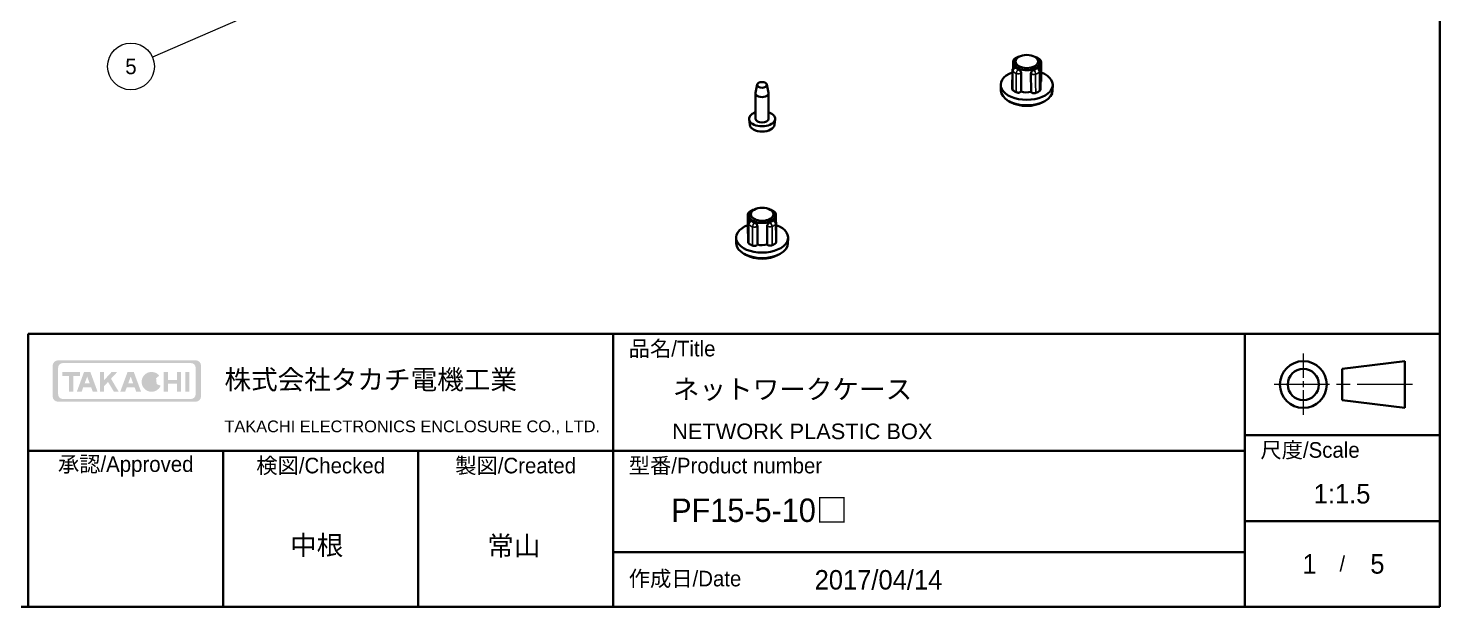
# Model space of a CAD drawing. Header units: millimetres. Extents: x 22 to 3190, y 12 to 574.
# Drawn here: x 336.7 to 608.2, y 12 to 123.3 of the extents above; entities that cross this region are included whole.
import ezdxf
from ezdxf.enums import TextEntityAlignment as Align

# ---------------------------------------------------------------- set-up
doc = ezdxf.new("R2010")
doc.units = ezdxf.units.MM
doc.header["$LTSCALE"] = 1.5
doc.linetypes.add('CHAIN', pattern=[0.3543, 0.2362, -0.0295, 0.0591, -0.0295])
for name, color, linetype, lineweight in [('Border (ISO)', 7, 'Continuous', 35), ('Title (ISO)', 7, 'Continuous', 35), ('Visible (ISO)', 7, 'Continuous', 35), ('Visible Narrow (ISO)', 7, 'Continuous', 25)]:
    doc.layers.add(name, color=color, linetype=linetype, lineweight=lineweight)
doc.layers.add('Hatch (ISO)', color=1, linetype='Continuous', lineweight=18, true_color=0xff0000)
doc.layers.add('Symbol (TK)', color=100, linetype='Continuous', lineweight=18, true_color=0x00ff3f)
doc.styles.add('Note Text (TK)', font='')
doc.styles.add('Note Text (TK2)', font='')
doc.styles.add('文字スタイル40', font='')
doc.styles.add('文字スタイル67', font='arial.ttf')
doc.styles.get('Note Text (TK)').set_extended_font_data('MS PGothic')
doc.styles.get('Note Text (TK2)').set_extended_font_data('MS PGothic')
doc.styles.get('文字スタイル40').set_extended_font_data('MS PGothic')

# ---------------------------------------------------------------- blocks, each defined once
blk = doc.blocks.new('図面枠 tk図枠')
at = {"layer": 'Border (ISO)'}
for p in [(405.5, 289), (14.5, 8)]:
    blk.add_line(p, (405.5, 8), dxfattribs=at)
blk = doc.blocks.new('表題欄 tk表題欄')
at = {"layer": 'Hatch (ISO)'}
h = blk.add_hatch(color=256, dxfattribs=at)
edge = h.paths.add_edge_path(flags=0)
edge.add_arc((95.58, 236.3), 0.596, 270, 360)
edge.add_line((96.17, 236.3), (96.17, 239.71))
edge.add_arc((95.58, 239.71), 0.596, 0, 90)
edge.add_line((95.58, 240.31), (79.14, 240.31))
edge.add_arc((79.14, 239.71), 0.596, 90, 180)
edge.add_line((78.54, 239.71), (78.54, 236.3))
edge.add_arc((79.14, 236.3), 0.596, 180, 270)
edge.add_line((79.14, 235.7), (95.58, 235.7))
edge = h.paths.add_edge_path()
edge.add_line((77.84, 239.96), (77.84, 236.05))
edge.add_arc((78.54, 236.05), 0.702, 180, 270)
edge.add_line((78.54, 235.35), (96.17, 235.35))
edge.add_arc((96.17, 236.05), 0.702, 270, 360)
edge.add_line((96.87, 236.05), (96.87, 239.96))
edge.add_arc((96.17, 239.96), 0.702, 0, 90)
edge.add_line((96.17, 240.66), (78.54, 240.66))
edge.add_arc((78.54, 239.96), 0.702, 90, 180)
for points in [[(79.07, 239.15), (79.07, 238.66), (79.92, 238.66), (79.92, 236.66), (80.51, 236.66), (80.51, 238.66), (81.36, 238.66), (81.36, 239.15)], [(85.68, 236.66), (84.94, 237.89), (84.42, 237.32), (84.42, 236.66), (83.9, 236.66), (83.9, 239.15), (84.42, 239.15), (84.42, 238.1), (85.39, 239.15), (86.11, 239.15), (85.32, 238.3), (86.3, 236.66)], [(92.09, 239.15), (92.09, 236.66), (92.61, 236.66), (92.61, 237.66), (93.77, 237.66), (93.77, 236.66), (94.29, 236.66), (94.29, 239.15), (93.77, 239.15), (93.77, 238.15), (92.61, 238.15), (92.61, 239.15)], [(94.84, 239.15), (94.84, 236.66), (95.36, 236.66), (95.36, 239.15)]]:
    blk.add_hatch(color=256, dxfattribs=at).paths.add_polyline_path(points)
h = blk.add_hatch(color=256, dxfattribs=at)
h.paths.add_polyline_path([(82.59, 237.71), (81.95, 237.71), (82.27, 238.58)], flags=0)
h.paths.add_polyline_path([(82.78, 237.2), (81.76, 237.2), (81.57, 236.66), (80.95, 236.66), (81.86, 239.15), (82.68, 239.15), (83.59, 236.66), (82.98, 236.66)])
h = blk.add_hatch(color=256, dxfattribs=at)
h.paths.add_polyline_path([(87.53, 237.71), (88.16, 237.71), (87.85, 238.58)], flags=0)
h.paths.add_polyline_path([(87.14, 236.66), (87.34, 237.2), (88.35, 237.2), (88.55, 236.66), (89.17, 236.66), (88.25, 239.15), (87.44, 239.15), (86.52, 236.66)])
h = blk.add_hatch(color=256, dxfattribs=at)
edge = h.paths.add_edge_path()
edge.add_arc((90.52, 237.9), 1.27, 38.5505, 336.582)
edge.add_line((91.69, 237.4), (91.17, 237.62))
edge.add_ellipse((90.52, 237.9), major_axis=(0, -0.8), ratio=0.867347, start_angle=124.651, end_angle=429.4109, ccw=False)
edge.add_line((91.09, 238.36), (91.52, 238.7))
at = {"layer": 'Title (ISO)'}
for p, q in [((74.71, 244.05), (255.71, 244.05)), ((74.71, 209.05), (74.71, 244.05)), ((149.71, 244.05), (149.71, 209.05)), ((230.71, 244.05), (230.71, 209.05)), ((255.71, 244.05), (255.71, 209.05)), ((243.21, 239.55), (251.21, 240.55)), ((243.21, 239.55), (243.21, 235.55)), ((251.21, 234.55), (251.21, 240.55)), ((243.21, 235.55), (251.21, 234.55)), ((230.71, 231.05), (255.71, 231.05)), ((74.71, 229.05), (230.71, 229.05)), ((99.71, 229.05), (99.71, 209.05)), ((124.71, 229.05), (124.71, 209.05)), ((230.71, 220.05), (255.71, 220.05)), ((149.71, 216.05), (230.71, 216.05)), ((255.71, 209.05), (74.71, 209.05))]:
    blk.add_line(p, q, dxfattribs=at)
at = {"layer": 'Title (ISO)', "color": 4, "linetype": 'CHAIN', "lineweight": 18, "ltscale": 8.88956, "true_color": 0x00ffff}
blk.add_line((238.21, 241.55), (238.21, 233.55), dxfattribs=at)
at = {"layer": 'Title (ISO)', "color": 4, "linetype": 'CHAIN', "lineweight": 18, "ltscale": 20.001633, "true_color": 0x00ffff}
blk.add_line((252.21, 237.55), (234.21, 237.55), dxfattribs=at)
at = {"layer": 'Title (ISO)'}
for radius in [3, 2]:
    blk.add_circle((238.21, 237.55), radius, dxfattribs=at)
at = {"layer": 'Title (ISO)', "color": 1, "true_color": 0xff0000, "char_height": 2, "line_spacing_factor": 1.5, "style": 'Note Text (TK)'}
for s, insert, attachment_point in [('\\fＭＳ Ｐゴシック|b0|i0;\\H2.0000;品名/Title', (151.71, 242.05), 4), ('\\fＭＳ Ｐゴシック|b0|i0;\\H2.0000;尺度/Scale', (232.71, 229.05), 4), ('\\fＭＳ Ｐゴシック|b0|i0;\\H2.0000;承認/Approved', (87.21, 227.05), 5), ('\\fＭＳ Ｐゴシック|b0|i0;\\H2.0000;検図/Checked', (112.21, 227.05), 5), ('\\fＭＳ Ｐゴシック|b0|i0;\\H2.0000;製図/Created', (137.21, 227.05), 5), ('\\fＭＳ Ｐゴシック|b0|i0;\\H2.0000;型番/Product number', (151.71, 227.05), 4), ('\\fＭＳ Ｐゴシック|b0|i0;\\H2.0000;作成日/Date', (151.71, 212.55), 4)]:
    blk.add_mtext(s, dxfattribs=dict(at, insert=insert, attachment_point=attachment_point))
at = {"layer": 'Title (ISO)', "color": 7, "line_spacing_factor": 1.5, "style": 'Note Text (TK)'}
for s, insert, char_height, attachment_point in [('株式会社タカチ電機工業', (99.87, 238.05), 2.5, 4), ('\\fArial|b0|i0;\\H1.4986;TAKACHI ELECTRONICS ENCLOSURE CO., LTD.', (99.87, 232.05), 1.4986, 4), ('\\fＭＳ Ｐゴシック|b0|i0;\\H2.0000;/', (243.21, 214.55), 2, 5)]:
    blk.add_mtext(s, dxfattribs=dict(at, insert=insert, char_height=char_height, attachment_point=attachment_point))
at = {"layer": 'Title (ISO)', "color": 7}
for tag, p, height, style in [('<品名>_001', (157.37, 235.7), 2.5, 'Note Text (TK)'), ('<Title>_001', (157.28, 230.55), 2, '文字スタイル67'), ('<尺度>_001', (239.54, 222.3), 2.5, 'Note Text (TK)'), ('<型番>_001', (157.16, 219.93), 3, '文字スタイル40'), ('<検図>_001', (108.29, 215.69), 2.5, 'Note Text (TK)'), ('<製図>_001', (133.57, 215.62), 2.5, 'Note Text (TK)'), ('<ページ_No.>_001', (238.1, 213.3), 2.5, 'Note Text (TK)'), ('<総ページ数>_001', (246.8, 213.3), 2.5, 'Note Text (TK)'), ('作成日_001', (175.55, 211.26), 2.5, 'Note Text (TK)')]:
    blk.add_attdef(tag, p, '', height=height, dxfattribs=dict(at, style=style))
at = {"layer": 'Title (ISO)', "color": 7, "style": 'Note Text (TK)'}
blk.add_attdef('<承認>', text='', height=2.5, dxfattribs=at).set_placement((87.21, 217.05), align=Align.MIDDLE_CENTER)
blk = doc.blocks.new('バルーン5')
at = {"layer": 'Symbol (TK)', "color": 100, "true_color": 0x00ff40}
for p, q in [((256.49, 85.46), (240.42, 78.49)), ((258.78, 86.46), (256.29, 85.92)), ((256.49, 85.46), (258.78, 86.46)), ((256.69, 85.01), (258.78, 86.46))]:
    blk.add_line(p, q, dxfattribs=at)
at = {"layer": 'Symbol (TK)'}
blk.add_circle((237.67, 77.3), 3, dxfattribs=at)
at = {"layer": 'Symbol (TK)', "color": 7, "insert": (237.67, 77.29), "char_height": 2, "attachment_point": 5, "style": 'Note Text (TK2)'}
blk.add_mtext('5', dxfattribs=at)

msp = doc.modelspace()

# ---------------------------------------------------------------- linework, layer by layer
at = {"layer": 'Visible (ISO)'}
for p, q in [((526.2189, 116.9466), (526.211, 115.6205)), ((527.2831, 117.7879), (527.071, 117.6667)), ((530.3375, 117.7879), (530.5496, 117.6667)), ((531.5829, 116.8026), (531.6053, 113.2119)), ((526.0377, 115.2024), (526.0153, 111.6028)), ((526.3375, 116.6572), (526.3315, 115.7146)), ((526.5613, 115.7952), (526.5203, 115.787)), ((527.7271, 114.7126), (527.717, 111.1081)), ((529.627, 111.042), (529.6195, 114.6471)), ((530.9259, 115.6428), (530.9639, 115.6321)), ((531.283, 116.6572), (531.2911, 115.4016)), ((531.4017, 115.058), (531.423, 111.4571)), ((476.9643, 112.4656), (476.6561, 110.8522)), ((478.8329, 112.4656), (479.1411, 110.8522)), ((523.8334, 111.3092), (523.8107, 112.3705)), ((533.7872, 111.3092), (533.8099, 112.3705)), ((476.6486, 105.8742), (476.6486, 110.7731)), ((479.1486, 105.8742), (479.1486, 110.7731)), ((525.7072, 109.08), (525.3539, 109.2769)), ((527.717, 111.1081), (527.704, 111.0926)), ((529.6368, 111.0257), (529.627, 111.042)), ((531.9134, 109.08), (532.2667, 109.2769)), ((475.5179, 104.7186), (475.4034, 105.7849)), ((480.2793, 104.7186), (480.3938, 105.7849)), ((475.1828, 87.4579), (475.1608, 83.8678)), ((475.4258, 87.2633), (475.4186, 86.1304)), ((476.3714, 88.394), (476.1593, 88.2728)), ((479.4258, 88.394), (479.6379, 88.2728)), ((480.3714, 87.2633), (480.378, 86.2328)), ((480.5535, 87.5063), (480.5626, 85.9994)), ((475.2437, 85.7106), (475.222, 82.1102)), ((475.7357, 86.2986), (475.6966, 86.2887)), ((476.997, 85.2729), (476.9886, 81.6679)), ((478.9016, 81.6901), (478.8924, 85.2949)), ((480.1063, 86.3498), (480.1465, 86.3408)), ((480.6144, 85.7592), (480.6365, 82.1592)), ((472.9217, 81.9153), (472.899, 82.9766)), ((476.9886, 81.6679), (476.9777, 81.6519)), ((478.9136, 81.6744), (478.9016, 81.6901)), ((482.8755, 81.9153), (482.8982, 82.9766)), ((474.7955, 79.6861), (474.4422, 79.883)), ((481.0017, 79.6861), (481.355, 79.883))]:
    msp.add_line(p, q, dxfattribs=at)
for centre, radius, start, end in [((526.8189, 116.943), 0.6, 125.10641, 179.659668), ((527.4245, 117.2531), 0.6, 91.791059, 110.216972), ((530.4458, 117.1485), 0.6, 64.630975, 93.562859), ((530.9829, 116.7988), 0.6, 0.35752, 47.850306), ((526.6377, 115.1986), 0.6, 101.285915, 179.643368), ((530.8017, 115.0544), 0.6, 0.339201, 74.31817), ((477.8986, 107.4255), 4, 259.468428, 280.531572), ((475.7828, 87.4542), 0.6, 129.705142, 179.647626), ((476.3435, 87.7912), 0.6, 87.875123, 113.601408), ((479.3697, 87.8264), 0.6, 68.128061, 90.260041), ((479.9535, 87.5026), 0.6, 0.346596, 52.659311), ((475.8437, 85.707), 0.6, 104.191295, 179.654461), ((480.0144, 85.7555), 0.6, 0.351399, 77.284584)]:
    msp.add_arc(centre, radius, start, end, dxfattribs=at)
for centre, major_axis, start_param, end_param in [((528.8103, 116.6519), (-2.4728, 0), 5.49252352, 10.21543974), ((528.8103, 112.4061), (5, 0), 2.15917297, 7.26319578), ((528.8103, 116.4886), (2.4738, 0), 3.7193746, 4.01480664), ((528.8103, 116.4886), (2.4738, 0), 5.29017093, 5.58560297), ((528.8103, 112.4061), (-3.2, 0), 0.56566631, 0.88532962), ((477.8986, 110.7731), (-1.25, 0), 6.17336313, 9.53460014), ((528.8103, 111.3446), (4.9773, 0), 3.15393556, 6.2708424), ((528.8103, 110.9364), (4.4686, 0), 3.94475696, 5.480021), ((528.8103, 112.4061), (-2.5, 0), 1.11819705, 1.90359521), ((528.8103, 112.4061), (-3.2, 0), 2.13646264, 2.45612595), ((477.8986, 105.8742), (-2.5, 0), 5.23598776, 10.47197551), ((477.8986, 104.8038), (-2.3853, 0), 0.06190336, 3.0796893), ((477.8986, 105.8742), (-1.25, 0), 0, 3.14159265), ((477.8986, 87.258), (-2.4728, 0), 5.49252352, 10.21543974), ((477.8986, 83.0123), (5, 0), 2.1479582, 7.27931735), ((477.8986, 87.0947), (2.4738, 0), 3.7994026, 4.09483464), ((477.8986, 87.0947), (2.4738, 0), 5.37019893, 5.66563096), ((477.8986, 81.9507), (4.9773, 0), 3.15393556, 6.2708424), ((477.8986, 83.0123), (-3.2, 0), 0.64569431, 0.96535762), ((477.8986, 83.0123), (-2.5, 0), 1.19822505, 1.98362321), ((477.8986, 83.0123), (-3.2, 0), 2.21649064, 2.53615395), ((477.8986, 81.5426), (4.4686, 0), 3.94475696, 5.480021)]:
    msp.add_ellipse(centre, major_axis=major_axis, ratio=0.57735027, start_param=start_param, end_param=end_param, dxfattribs=at)
for centre, major_axis in [((528.8103, 116.8969), (2.1712, 0)), ((477.8986, 112.4061), (-0.94, 0)), ((477.8986, 87.503), (-2.1712, 0))]:
    msp.add_ellipse(centre, major_axis=major_axis, ratio=0.57735027, dxfattribs=at)
for points, knots in [([(526.4738, 117.4338), (526.5181, 117.465), (526.5636, 117.495), (526.6568, 117.5526), (526.7045, 117.5803), (526.8019, 117.6335), (526.8516, 117.6589), (526.953, 117.7076), (527.0046, 117.7308), (527.1096, 117.7751), (527.163, 117.7962), (527.2171, 117.8161)], [6.125476058, 6.125476058, 6.125476058, 6.125476058, 6.188559758, 6.188559758, 6.251643457, 6.251643457, 6.314727157, 6.314727157, 6.377810857, 6.377810857, 6.440894556, 6.440894556, 6.440894556, 6.440894556]), ([(530.7029, 117.6906), (530.7538, 117.6665), (530.8037, 117.6412), (530.9015, 117.5886), (530.9494, 117.5611), (531.0431, 117.5039), (531.0888, 117.4741), (531.1778, 117.4123), (531.2212, 117.3803), (531.3053, 117.3138), (531.3461, 117.2793), (531.3855, 117.2436)], [1.413087078, 1.413087078, 1.413087078, 1.413087078, 1.476170777, 1.476170777, 1.539254477, 1.539254477, 1.602338177, 1.602338177, 1.665421876, 1.665421876, 1.728505576, 1.728505576, 1.728505576, 1.728505576]), ([(526.5613, 115.7951), (526.5782, 115.7984), (526.5978, 115.796), (526.6547, 115.7743), (526.696, 115.7457), (526.7377, 115.7088), (526.7379, 115.7087), (526.738, 115.7085)], [0.2385108695, 0.2385108695, 0.2385108695, 0.2385108695, 0.252913928, 0.252913928, 0.2757891598, 0.2757891598, 0.2758675827, 0.2758675827, 0.2758675827, 0.2758675827]), ([(527.2212, 115.394), (527.2214, 115.3939), (527.2216, 115.3938), (527.2802, 115.3654), (527.3451, 115.3249), (527.4683, 115.2259), (527.5265, 115.1672), (527.619, 115.0485), (527.6597, 114.9809), (527.7139, 114.8438), (527.7273, 114.7743), (527.7271, 114.7126)], [-0.0910064301, -0.0910064301, -0.0910064301, -0.0910064301, -0.0909280072, -0.0909280072, -0.0680527755, -0.0680527755, -0.0451775437, -0.0451775437, -0.0225887718, -0.0225887718, 0, 0, 0, 0]), ([(529.6195, 114.6471), (529.6194, 114.7088), (529.6335, 114.7774), (529.6907, 114.9106), (529.7336, 114.9753), (529.832, 115.0873), (529.8941, 115.1419), (530.0266, 115.232), (530.0969, 115.2678), (530.161, 115.292), (530.1612, 115.2921), (530.1614, 115.2922)], [0.1848611526, 0.1848611526, 0.1848611526, 0.1848611526, 0.2074499244, 0.2074499244, 0.2300386963, 0.2300386963, 0.252913928, 0.252913928, 0.2757891598, 0.2757891598, 0.2758675827, 0.2758675827, 0.2758675827, 0.2758675827]), ([(530.7062, 115.5711), (530.7064, 115.5713), (530.7066, 115.5714), (530.7557, 115.6052), (530.805, 115.6306), (530.8771, 115.6486), (530.9034, 115.6489), (530.9258, 115.6427)], [-0.0910064301, -0.0910064301, -0.0910064301, -0.0910064301, -0.0909280072, -0.0909280072, -0.0680527755, -0.0680527755, -0.052255821, -0.052255821, -0.052255821, -0.052255821]), ([(526.1087, 111.4159), (526.0669, 111.454), (526.0383, 111.4964), (526.0183, 111.5613), (526.0152, 111.5821), (526.0153, 111.6028)], [0, 0, 0, 0, 0.02343837, 0.02343837, 0.0342612039, 0.0342612039, 0.0342612039, 0.0342612039]), ([(531.423, 111.4571), (531.423, 111.4509), (531.4228, 111.4447), (531.4191, 111.4018), (531.4058, 111.3656), (531.36, 111.297), (531.3278, 111.265), (531.2875, 111.2366)], [0.0671047599, 0.0671047599, 0.0671047599, 0.0671047599, 0.0703172589, 0.0703172589, 0.0894191582, 0.0894191582, 0.1085210517, 0.1085210517, 0.1085210517, 0.1085210517]), ([(531.6053, 113.2119), (531.6054, 113.1869), (531.6009, 113.162), (531.5752, 113.0933), (531.5439, 113.0515), (531.4748, 112.9935), (531.4461, 112.9743), (531.4141, 112.9572)], [0.0338276308, 0.0338276308, 0.0338276308, 0.0338276308, 0.0468767589, 0.0468767589, 0.0703154207, 0.0703154207, 0.0834585955, 0.0834585955, 0.0834585955, 0.0834585955]), ([(527.704, 111.0926), (527.6698, 111.052), (527.6223, 111.0157), (527.5057, 110.9556), (527.4378, 110.9324), (527.2905, 110.9024), (527.2124, 110.8959), (527.0708, 110.8999), (527.0081, 110.9076), (526.8893, 110.9341), (526.8339, 110.9526), (526.7846, 110.9759)], [0, 0, 0, 0, 0.023439319, 0.023439319, 0.046878463, 0.046878463, 0.070317259, 0.070317259, 0.089419158, 0.089419158, 0.108521052, 0.108521052, 0.108521052, 0.108521052]), ([(530.5254, 110.8464), (530.4595, 110.8222), (530.386, 110.8057), (530.2321, 110.7899), (530.1533, 110.7907), (530.0005, 110.8098), (529.9281, 110.8279), (529.8113, 110.8743), (529.7649, 110.8998), (529.6878, 110.9583), (529.6576, 110.9909), (529.6368, 111.0257)], [0, 0, 0, 0, 0.02343837, 0.02343837, 0.046876759, 0.046876759, 0.070315421, 0.070315421, 0.08941818, 0.08941818, 0.108520995, 0.108520995, 0.108520995, 0.108520995]), ([(475.3995, 87.9158), (475.4406, 87.9499), (475.4831, 87.9829), (475.5703, 88.0464), (475.6152, 88.077), (475.7072, 88.1359), (475.7543, 88.1642), (475.8506, 88.2185), (475.8998, 88.2446), (476.0002, 88.2945), (476.0513, 88.3183), (476.1033, 88.341)], [2.983883404, 2.983883404, 2.983883404, 2.983883404, 3.046967104, 3.046967104, 3.110050804, 3.110050804, 3.173134503, 3.173134503, 3.236218203, 3.236218203, 3.299301903, 3.299301903, 3.299301903, 3.299301903]), ([(479.5932, 88.3832), (479.6463, 88.3619), (479.6986, 88.3394), (479.8014, 88.2924), (479.8518, 88.2678), (479.9508, 88.2163), (479.9992, 88.1894), (480.094, 88.1334), (480.1403, 88.1043), (480.2306, 88.0437), (480.2747, 88.0123), (480.3174, 87.9797)], [4.554679731, 4.554679731, 4.554679731, 4.554679731, 4.617763431, 4.617763431, 4.680847131, 4.680847131, 4.74393083, 4.74393083, 4.80701453, 4.80701453, 4.87009823, 4.87009823, 4.87009823, 4.87009823]), ([(475.7358, 86.2985), (475.7563, 86.3036), (475.7802, 86.3025), (475.8472, 86.2832), (475.8939, 86.2566), (475.9407, 86.2218), (475.9408, 86.2216), (475.941, 86.2215)], [0.237635172, 0.237635172, 0.237635172, 0.237635172, 0.252913928, 0.252913928, 0.2757891598, 0.2757891598, 0.2758675827, 0.2758675827, 0.2758675827, 0.2758675827]), ([(476.4662, 85.9303), (476.4664, 85.9302), (476.4666, 85.9301), (476.529, 85.9045), (476.5976, 85.8671), (476.7271, 85.7739), (476.788, 85.7179), (476.8847, 85.6036), (476.9269, 85.5379), (476.9832, 85.4035), (476.9971, 85.3346), (476.997, 85.2729)], [-0.0910064301, -0.0910064301, -0.0910064301, -0.0910064301, -0.0909280072, -0.0909280072, -0.0680527755, -0.0680527755, -0.0451775437, -0.0451775437, -0.0225887718, -0.0225887718, 0, 0, 0, 0]), ([(478.8924, 85.2949), (478.8922, 85.3566), (478.9059, 85.4258), (478.9611, 85.5616), (479.0026, 85.6283), (479.0973, 85.7448), (479.1569, 85.8021), (479.2833, 85.8983), (479.3501, 85.9372), (479.4106, 85.9643), (479.4109, 85.9644), (479.4111, 85.9645)], [0.1848611526, 0.1848611526, 0.1848611526, 0.1848611526, 0.2074499244, 0.2074499244, 0.2300386963, 0.2300386963, 0.252913928, 0.252913928, 0.2757891598, 0.2757891598, 0.2758675827, 0.2758675827, 0.2758675827, 0.2758675827]), ([(479.9155, 86.2677), (479.9157, 86.2678), (479.9158, 86.268), (479.9601, 86.3039), (480.0041, 86.3315), (480.066, 86.3521), (480.0877, 86.3538), (480.1063, 86.3497)], [-0.0910064301, -0.0910064301, -0.0910064301, -0.0910064301, -0.0909280072, -0.0909280072, -0.0680527755, -0.0680527755, -0.0532415361, -0.0532415361, -0.0532415361, -0.0532415361]), ([(475.2316, 83.7032), (475.2249, 83.7105), (475.2186, 83.7179), (475.1809, 83.7667), (475.1634, 83.8111), (475.1608, 83.8601), (475.1607, 83.8639), (475.1608, 83.8678)], [0.0425734575, 0.0425734575, 0.0425734575, 0.0425734575, 0.0468784633, 0.0468784633, 0.0703172589, 0.0703172589, 0.0723293701, 0.0723293701, 0.0723293701, 0.0723293701]), ([(475.3428, 81.9005), (475.2958, 81.9365), (475.2614, 81.9775), (475.2284, 82.0503), (475.2219, 82.0802), (475.222, 82.1102)], [0, 0, 0, 0, 0.02343837, 0.02343837, 0.0390780489, 0.0390780489, 0.0390780489, 0.0390780489]), ([(476.9777, 81.6519), (476.9493, 81.6099), (476.9069, 81.5714), (476.799, 81.5062), (476.7346, 81.4799), (476.5918, 81.4432), (476.5149, 81.4331), (476.3732, 81.4306), (476.3097, 81.4354), (476.1876, 81.4562), (476.1298, 81.4722), (476.0774, 81.4931)], [0, 0, 0, 0, 0.023439319, 0.023439319, 0.046878463, 0.046878463, 0.070317259, 0.070317259, 0.089419158, 0.089419158, 0.108521052, 0.108521052, 0.108521052, 0.108521052]), ([(479.8242, 81.5367), (479.7618, 81.5095), (479.6908, 81.4897), (479.5397, 81.4668), (479.461, 81.464), (479.3061, 81.476), (479.2314, 81.4907), (479.1085, 81.5315), (479.0588, 81.5548), (478.9738, 81.6096), (478.9391, 81.6407), (478.9136, 81.6744)], [0, 0, 0, 0, 0.02343837, 0.02343837, 0.046876759, 0.046876759, 0.070315421, 0.070315421, 0.08941818, 0.08941818, 0.108520995, 0.108520995, 0.108520995, 0.108520995]), ([(480.6365, 82.1592), (480.6367, 82.1255), (480.6284, 82.092), (480.5937, 82.0244), (480.566, 81.991), (480.5298, 81.9608)], [0.0719036252, 0.0719036252, 0.0719036252, 0.0719036252, 0.0894191582, 0.0894191582, 0.1085210517, 0.1085210517, 0.1085210517, 0.1085210517])]:
    msp.add_open_spline(points, degree=3, knots=knots, dxfattribs=at)
at = {"layer": 'Visible Narrow (ISO)'}
for p, q in [((526.6377, 115.6885), (526.738, 115.7085)), ((527.2212, 115.394), (527.1748, 115.3389)), ((527.7143, 114.6975), (527.7271, 114.7126)), ((529.6195, 114.6471), (529.629, 114.6312)), ((530.1961, 115.2343), (530.1614, 115.2922)), ((530.7062, 115.5711), (530.8017, 115.5443)), ((475.8437, 86.1969), (475.941, 86.2215)), ((476.4662, 85.9303), (476.4275, 85.8732)), ((476.9863, 85.2572), (476.997, 85.2729)), ((478.8924, 85.2949), (478.9041, 85.2795)), ((479.4537, 85.9084), (479.4111, 85.9645)), ((479.9155, 86.2677), (480.0144, 86.2454))]:
    msp.add_line(p, q, dxfattribs=at)
for centre, major_axis, ratio, start_param, end_param in [((526.8189, 116.943), (-0.6, 0.0036), 0.57926427, 0, 0.6545396), ((526.8189, 116.943), (-0.3451, 0.4909), 0.63097092, 5.55881771, 6.28318531), ((527.4245, 117.2531), (-0.2073, 0.563), 0.43908659, 5.90574862, 6.28318531), ((530.4458, 117.1485), (0.2571, 0.5421), 0.51821074, 0, 0.53839964), ((530.9829, 116.7988), (0.4026, 0.4448), 0.68838189, 0, 0.85865157), ((530.9829, 116.7988), (0.6, 0.0037), 0.57877802, 5.23461087, 6.28318531), ((526.6377, 115.1986), (-0.6, 0.0037), 0.57590579, 0, 0.57137462), ((526.6377, 115.1986), (-0.4026, -0.4448), 0.68838189, 4.06218882, 5.62774916), ((528.8103, 116.0013), (3.1769, 0), 0.57735027, 3.70938137, 4.02479987), ((526.6377, 115.1986), (-0.1174, 0.5884), 0.26674096, 5.64086483, 6.28318531), ((528.8103, 116.4886), (-2.577, 0), 0.57735027, 0.56778872, 0.88320722), ((527.1748, 114.849), (0.2571, 0.5421), 0.51821074, 0.7410511, 2.30661144), ((527.1748, 114.849), (-0.6, 0.0017), 0.57338856, 0.88486398, 2.69064686), ((527.1748, 114.849), (-0.4589, 0.3865), 0.73428637, 3.69546224, 5.26625857), ((530.1961, 114.7444), (-0.5148, -0.3082), 0.77169678, 4.27959346, 5.85038978), ((530.1961, 114.7444), (-0.6, -0.0013), 0.57318714, 0.33156408, 2.13734696), ((528.8103, 116.4886), (-2.577, 0), 0.57735027, 2.13858505, 2.45400354), ((530.1961, 114.7444), (0.2073, -0.563), 0.43908659, 0.87813144, 2.44369178), ((528.8103, 116.0013), (3.1769, 0), 0.57735027, 5.2801777, 5.5955962), ((530.8017, 115.0544), (0.1622, 0.5777), 0.35705769, 0, 0.6663152), ((530.8017, 115.0544), (-0.3451, 0.4909), 0.63097092, 3.8782981, 5.44385844), ((530.8017, 115.0544), (0.6, 0.0036), 0.57541953, 5.59218717, 6.28318531), ((475.7828, 87.4542), (-0.6, 0.0037), 0.57894208, 0, 0.9359978), ((475.7828, 87.4542), (-0.3833, 0.4616), 0.67037859, 5.47113623, 6.28318531), ((476.3435, 87.7912), (-0.2402, 0.5498), 0.49271232, 5.78703418, 6.28318531), ((479.3697, 87.8264), (0.2235, 0.5568), 0.46611073, 0, 0.44258718), ((479.9535, 87.5026), (0.3639, 0.477), 0.65107698, 0, 0.76696751), ((479.9535, 87.5026), (0.6, 0.0036), 0.57910556, 5.4794944, 6.28318531), ((475.8437, 85.707), (-0.6, 0.0036), 0.57557824, 0, 0.65128998), ((475.8437, 85.707), (-0.3639, -0.477), 0.65107698, 4.00592275, 5.57148308), ((477.8986, 86.6074), (3.1769, 0), 0.57735027, 3.78940937, 4.10482787), ((475.8437, 85.707), (-0.1471, 0.5817), 0.32757869, 5.62577806, 6.28318531), ((477.8986, 87.0947), (-2.577, 0), 0.57735027, 0.64781672, 0.96323521), ((476.4275, 85.3833), (0.2235, 0.5568), 0.46611073, 0.71097774, 2.27653808), ((476.4275, 85.3833), (0.6, -0.0014), 0.57324753, 4.10620717, 5.91199005), ((476.4275, 85.3833), (-0.4969, 0.3363), 0.76048038, 3.61700214, 5.18779847), ((479.4537, 85.4185), (-0.478, -0.3626), 0.74790298, 4.19629796, 5.76709429), ((479.4537, 85.4185), (-0.6, -0.0016), 0.57331525, 0.41131011, 2.21709299), ((477.8986, 87.0947), (-2.577, 0), 0.57735027, 2.21861304, 2.53403154), ((479.4537, 85.4185), (0.2402, -0.5498), 0.49271232, 0.8505794, 2.41613974), ((477.8986, 86.6074), (3.1769, 0), 0.57735027, 5.3602057, 5.6756242), ((480.0144, 85.7555), (0.1321, 0.5853), 0.29721415, 0, 0.64935778), ((480.0144, 85.7555), (-0.3833, 0.4616), 0.67037859, 3.82602161, 5.39158195), ((480.0144, 85.7555), (0.6, 0.0037), 0.57574172, 5.67209147, 6.28318531)]:
    msp.add_ellipse(centre, major_axis=major_axis, ratio=ratio, start_param=start_param, end_param=end_param, dxfattribs=at)
for points, knots in [([(526.1087, 111.4159), (526.1099, 111.5939), (526.111, 111.7718), (526.1144, 112.2903), (526.1165, 112.6309), (526.1187, 112.9715), (526.1209, 113.312), (526.1231, 113.6526), (526.1275, 114.3338), (526.1296, 114.6743), (526.1318, 115.0149)], [-0.440320536, -0.440320536, -0.440320536, -0.440320536, -0.375005432, -0.375005432, -0.250003621, -0.250003621, -0.250003621, -0.125001811, -0.125001811, 0, 0, 0, 0]), ([(526.794, 114.5838), (526.7931, 114.2424), (526.7922, 113.901), (526.7904, 113.2182), (526.7895, 112.8768), (526.7886, 112.5353), (526.7877, 112.1939), (526.7869, 111.8525), (526.7855, 111.3327), (526.785, 111.1543), (526.7846, 110.9759)], [0, 0, 0, 0, 0.125001811, 0.125001811, 0.250003621, 0.250003621, 0.250003621, 0.375005432, 0.375005432, 0.440320536, 0.440320536, 0.440320536, 0.440320536]), ([(527.704, 111.0926), (527.7045, 111.2701), (527.705, 111.4476), (527.7065, 111.9665), (527.7075, 112.3079), (527.7085, 112.6493), (527.7094, 112.9906), (527.7104, 113.332), (527.7124, 114.0147), (527.7134, 114.3561), (527.7143, 114.6975)], [-0.440006374, -0.440006374, -0.440006374, -0.440006374, -0.375005432, -0.375005432, -0.250003621, -0.250003621, -0.250003621, -0.125001811, -0.125001811, 0, 0, 0, 0]), ([(529.629, 114.6312), (529.6297, 114.2898), (529.6305, 113.9483), (529.6319, 113.2655), (529.6327, 112.924), (529.6334, 112.5826), (529.6341, 112.2412), (529.6349, 111.8997), (529.636, 111.3808), (529.6364, 111.2032), (529.6368, 111.0257)], [0, 0, 0, 0, 0.125001811, 0.125001811, 0.250003621, 0.250003621, 0.250003621, 0.375005432, 0.375005432, 0.440006374, 0.440006374, 0.440006374, 0.440006374]), ([(530.5254, 110.8464), (530.5251, 111.0248), (530.5248, 111.2032), (530.5238, 111.7231), (530.5232, 112.0646), (530.5225, 112.4061), (530.5219, 112.7475), (530.5213, 113.089), (530.52, 113.7719), (530.5194, 114.1134), (530.5188, 114.4549)], [-0.440320536, -0.440320536, -0.440320536, -0.440320536, -0.375005432, -0.375005432, -0.250003621, -0.250003621, -0.250003621, -0.125001811, -0.125001811, 0, 0, 0, 0]), ([(531.2654, 114.8372), (531.2675, 114.4964), (531.2696, 114.1557), (531.2737, 113.4743), (531.2758, 113.1336), (531.2779, 112.7928), (531.28, 112.4521), (531.2821, 112.1114), (531.2853, 111.5926), (531.2864, 111.4146), (531.2875, 111.2366)], [0, 0, 0, 0, 0.125001811, 0.125001811, 0.250003621, 0.250003621, 0.250003621, 0.375005432, 0.375005432, 0.440320536, 0.440320536, 0.440320536, 0.440320536]), ([(475.3428, 81.9005), (475.3439, 82.0785), (475.345, 82.2565), (475.3483, 82.7752), (475.3504, 83.1159), (475.3525, 83.4565), (475.3547, 83.7972), (475.3568, 84.1379), (475.361, 84.8192), (475.3632, 85.1599), (475.3653, 85.5006)], [-0.440320536, -0.440320536, -0.440320536, -0.440320536, -0.375005432, -0.375005432, -0.250003621, -0.250003621, -0.250003621, -0.125001811, -0.125001811, 0, 0, 0, 0]), ([(476.085, 85.1014), (476.0843, 84.76), (476.0836, 84.4185), (476.0821, 83.7356), (476.0814, 83.3942), (476.0807, 83.0527), (476.08, 82.7113), (476.0793, 82.3698), (476.0782, 81.85), (476.0778, 81.6715), (476.0774, 81.4931)], [0, 0, 0, 0, 0.125001811, 0.125001811, 0.250003621, 0.250003621, 0.250003621, 0.375005432, 0.375005432, 0.440320536, 0.440320536, 0.440320536, 0.440320536]), ([(476.9777, 81.6519), (476.9781, 81.8294), (476.9786, 82.0069), (476.9798, 82.5259), (476.9806, 82.8673), (476.9814, 83.2087), (476.9823, 83.5501), (476.9831, 83.8915), (476.9847, 84.5744), (476.9855, 84.9158), (476.9863, 85.2572)], [-0.440006374, -0.440006374, -0.440006374, -0.440006374, -0.375005432, -0.375005432, -0.250003621, -0.250003621, -0.250003621, -0.125001811, -0.125001811, 0, 0, 0, 0]), ([(478.9041, 85.2795), (478.905, 84.9381), (478.9059, 84.5967), (478.9077, 83.9139), (478.9086, 83.5725), (478.9095, 83.2311), (478.9104, 82.8897), (478.9113, 82.5483), (478.9126, 82.0294), (478.9131, 81.8519), (478.9136, 81.6744)], [0, 0, 0, 0, 0.125001811, 0.125001811, 0.250003621, 0.250003621, 0.250003621, 0.375005432, 0.375005432, 0.440006374, 0.440006374, 0.440006374, 0.440006374]), ([(479.8242, 81.5367), (479.8238, 81.7151), (479.8234, 81.8935), (479.8221, 82.4133), (479.8213, 82.7548), (479.8205, 83.0962), (479.8197, 83.4376), (479.8189, 83.7791), (479.8173, 84.4619), (479.8165, 84.8034), (479.8157, 85.1448)], [-0.440320536, -0.440320536, -0.440320536, -0.440320536, -0.375005432, -0.375005432, -0.250003621, -0.250003621, -0.250003621, -0.125001811, -0.125001811, 0, 0, 0, 0]), ([(480.507, 85.5603), (480.5092, 85.2197), (480.5113, 84.8791), (480.5156, 84.1978), (480.5178, 83.8572), (480.52, 83.5166), (480.5221, 83.176), (480.5243, 82.8353), (480.5276, 82.3167), (480.5287, 82.1388), (480.5298, 81.9608)], [0, 0, 0, 0, 0.125001811, 0.125001811, 0.250003621, 0.250003621, 0.250003621, 0.375005432, 0.375005432, 0.440320536, 0.440320536, 0.440320536, 0.440320536])]:
    msp.add_open_spline(points, degree=3, knots=knots, dxfattribs=at)

# ---------------------------------------------------------------- block references
at = {"xscale": 1.5, "yscale": 1.5, "zscale": 1.5}
msp.add_blockref('図面枠 tk図枠', (0, 0), dxfattribs=at)
msp.add_blockref('表題欄 tk表題欄', (224.6868, -301.5791), dxfattribs=at).add_auto_attribs({'<品名>_001': 'ネットワークケース', '<型番>_001': 'PF15-5-10□', '<尺度>_001': '1:1.5', '作成日_001': '2017/04/14', '<検図>_001': '中根', '<製図>_001': '常山', '<Title>_001': 'NETWORK PLASTIC BOX', '<ページ_No.>_001': '1', '<総ページ数>_001': '5'})
at = {"layer": 'Symbol (TK)', "xscale": 1.5, "yscale": 1.5, "zscale": 1.5}
msp.add_blockref('バルーン5', (0, 0), dxfattribs=at)

doc.saveas('drawing.dxf')
